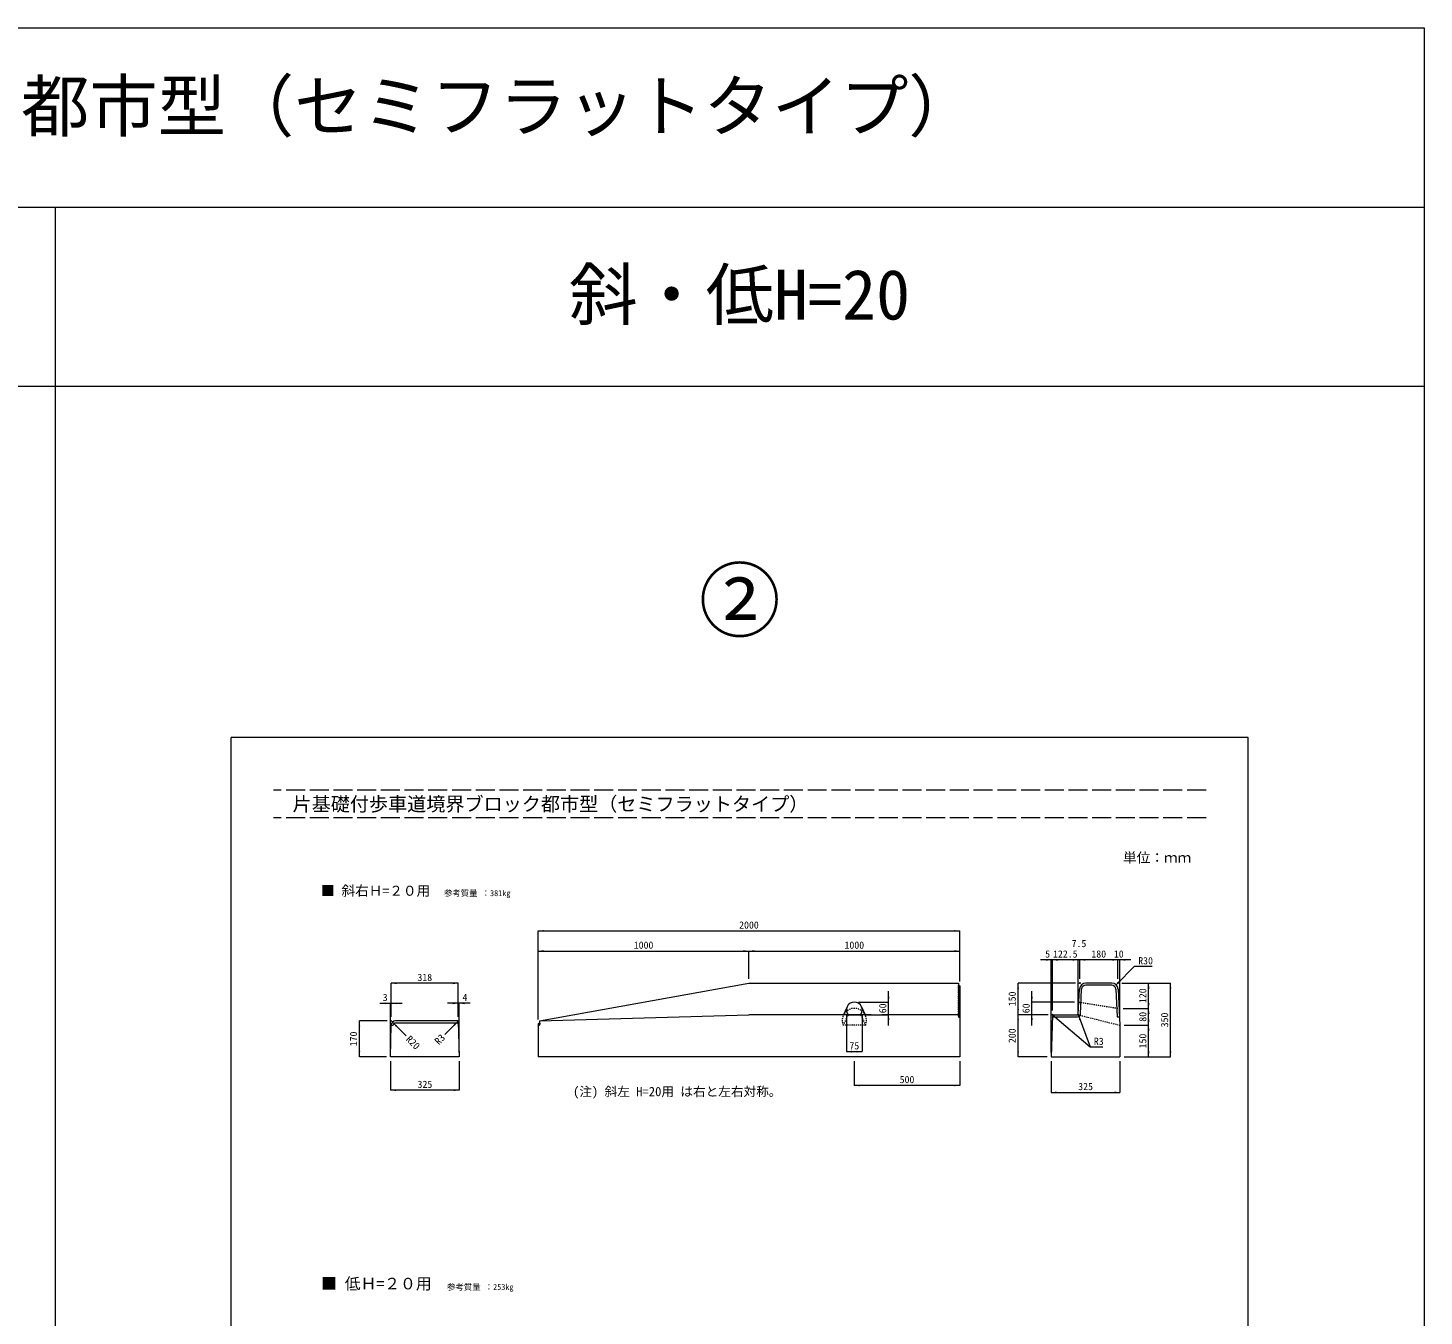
# Model space of a CAD drawing. Units: millimetres at full size; some dimension numbers follow another scale. Extents: x 15356 to 28345, y 158 to 12089.
# Drawn here: x 21721 to 28345, y 5975 to 12089 of the extents above; entities that cross this region are included whole.
import ezdxf
from ezdxf.enums import TextEntityAlignment as Align

# ---------------------------------------------------------------- set-up
doc = ezdxf.new("R2010")
doc.units = ezdxf.units.MM
doc.header["$LTSCALE"] = 15
doc.linetypes.add('DASHED', pattern=[7.5, 6, -1.5])
doc.linetypes.add('USER1', pattern=[0.675, 0.375, -0.3])
for name, color, linetype, lineweight in [('(0-0)', 7, 'Continuous', 13), ('0_2', 7, 'DASHED', 9), ('図枠', 1, 'Continuous', 13), ('寸法線', 7, 'Continuous', 9), ('本体', 2, 'Continuous', 20), ('枠', 5, 'Continuous', 5), ('補助線', 8, 'Continuous', 13)]:
    doc.layers.add(name, color=color, linetype=linetype, lineweight=lineweight)
doc.styles.add('ＭＳ ゴシック', font='')
doc.styles.get('ＭＳ ゴシック').set_extended_font_data('MS Gothic')

# ---------------------------------------------------------------- blocks, each defined once
blk = doc.blocks.new('filled_arrow')
at = {"color": 0, "linetype": 'Continuous', "lineweight": -2}
blk.add_solid([(7.5, 1.25), (0, 0), (7.5, -1.25)], dxfattribs=at)

msp = doc.modelspace()

# ---------------------------------------------------------------- linework, layer by layer
at = {"layer": '(0-0)', "color": 2}
msp.add_line((26701.15, 7405.76), (26698.65, 7405.76), dxfattribs=at)
at = {"layer": '0_2'}
for p, q in [((27310.43, 8470.43), (22885.43, 8470.43)), ((27310.43, 8340.43), (22885.43, 8340.43))]:
    msp.add_line(p, q, dxfattribs=at)
at = {"layer": '図枠'}
for p, q in [((15355.7, 12088.6), (28345.16, 12088.6)), ((28345.16, 12088.6), (28345.16, 158.32)), ((15355.7, 11238.6), (28345.16, 11238.6)), ((21850.43, 11238.6), (21850.43, 158.32)), ((15355.7, 10388.6), (21850.43, 10388.6)), ((21850.43, 10388.6), (28345.16, 10388.6))]:
    msp.add_line(p, q, dxfattribs=at)
at = {"layer": '寸法線'}
for p, q in [((24141.76, 7803.31), (26141.75, 7803.31)), ((24141.76, 7382.76), (24141.76, 7803.31)), ((26141.75, 7562.76), (26141.75, 7803.31)), ((24141.76, 7707.8), (25141.75, 7707.8)), ((24141.76, 7382.76), (24141.76, 7707.8)), ((25141.75, 7575.76), (25141.75, 7707.8)), ((25141.75, 7707.8), (26141.75, 7707.8)), ((25141.75, 7575.76), (25141.75, 7707.8)), ((26141.75, 7562.76), (26141.75, 7707.8)), ((26633.5, 7665.83), (26524.5, 7665.83)), ((26730, 7665.83), (26555.5, 7665.83)), ((26576.5, 7225.76), (26576.5, 7665.83)), ((26581.5, 7425.76), (26581.5, 7665.83)), ((26581.5, 7425.76), (26581.5, 7665.83)), ((26763.5, 7665.83), (26652, 7665.83)), ((26704, 7425.76), (26704, 7665.83)), ((26704, 7425.76), (26704, 7665.83)), ((26891.5, 7665.83), (26711.5, 7665.83)), ((26711.5, 7575.76), (26711.5, 7665.83)), ((26711.5, 7575.76), (26711.5, 7665.83)), ((26953.5, 7665.83), (26839.5, 7665.83)), ((26891.5, 7575.76), (26891.5, 7665.83)), ((26891.5, 7575.76), (26891.5, 7665.83)), ((26901.5, 7375.76), (26901.5, 7665.83)), ((23762.7, 7554.74), (23444.7, 7554.74)), ((23444.7, 7395.76), (23444.7, 7554.74)), ((23762.7, 7395.76), (23762.7, 7554.74)), ((26418.66, 7405.76), (26418.66, 7555.76)), ((26691.5, 7555.76), (26418.66, 7555.76)), ((26911.5, 7555.76), (27038.25, 7555.76)), ((26911.5, 7555.76), (27141.79, 7555.76)), ((27038.25, 7435.76), (27038.25, 7555.76)), ((27141.79, 7205.76), (27141.79, 7555.76)), ((25804.33, 7353.76), (25804.33, 7517.76)), ((26484.42, 7353.76), (26484.42, 7517.76)), ((23389.7, 7459.66), (23496.7, 7459.66)), ((23441.7, 7225.76), (23441.7, 7459.66)), ((23444.7, 7395.76), (23444.7, 7459.66)), ((23818.7, 7459.66), (23710.7, 7459.66)), ((23762.7, 7395.76), (23762.7, 7459.66)), ((23766.7, 7225.76), (23766.7, 7459.66)), ((25661.76, 7465.76), (25804.33, 7465.76)), ((26687, 7465.76), (26484.42, 7465.76)), ((26917.51, 7435.76), (27038.25, 7435.76)), ((26917.51, 7435.76), (27038.25, 7435.76)), ((27038.25, 7355.76), (27038.25, 7435.76)), ((23293.25, 7205.76), (23293.25, 7375.76)), ((23424.7, 7375.76), (23293.25, 7375.76)), ((23450.33, 7370.03), (23515.38, 7304.98)), ((23761.86, 7374.91), (23698.56, 7311.6)), ((25604.25, 7408.26), (25604.25, 7230.25)), ((25679.26, 7408.26), (25679.26, 7230.25)), ((25691.76, 7405.76), (25804.33, 7405.76)), ((26418.66, 7205.76), (26418.66, 7405.76)), ((26561.5, 7405.76), (26418.66, 7405.76)), ((26561.5, 7405.76), (26418.66, 7405.76)), ((26561.5, 7405.76), (26484.42, 7405.76)), ((26921.5, 7355.76), (27038.25, 7355.76)), ((26921.5, 7355.76), (27038.25, 7355.76)), ((27038.25, 7205.76), (27038.25, 7355.76)), ((25604.25, 7230.25), (25679.26, 7230.25)), ((23421.7, 7205.76), (23293.25, 7205.76)), ((23441.7, 7185.76), (23441.7, 7047.4)), ((23766.7, 7185.76), (23766.7, 7047.4)), ((25641.75, 7185.76), (25641.75, 7069.93)), ((26141.75, 7185.76), (26141.75, 7069.93)), ((26556.5, 7205.76), (26418.66, 7205.76)), ((26576.5, 7185.76), (26576.5, 7036.77)), ((26901.5, 7185.76), (26901.5, 7036.77)), ((26921.5, 7205.76), (27038.25, 7205.76)), ((26921.5, 7205.76), (27141.79, 7205.76)), ((23766.7, 7047.4), (23441.7, 7047.4)), ((26141.75, 7069.93), (25641.75, 7069.93)), ((26576.5, 7036.77), (26901.5, 7036.77))]:
    msp.add_line(p, q, dxfattribs=at)
for points in [[(26883.64, 7547.5), (26971.7, 7635.56), (26978.9, 7635.56), (27055.06, 7635.56)], [(26582.34, 7404.91), (26761.16, 7253.39), (26768.36, 7253.39), (26820.21, 7253.39)], [(26703.47, 7406.35), (26761.16, 7253.39), (26768.36, 7253.39), (26820.21, 7253.39)]]:
    msp.add_lwpolyline(points, dxfattribs=at)
at = {"layer": '本体'}
for p, q in [((24147.75, 7375.76), (25141.75, 7555.76)), ((25141.75, 7555.76), (26135.75, 7555.76)), ((26135.75, 7555.76), (26135.75, 7545.32)), ((26862.97, 7555.76), (26740.04, 7555.76)), ((26135.8, 7545.32), (26141.75, 7542.76)), ((26141.75, 7542.76), (26141.75, 7205.76)), ((26704.15, 7408.61), (26710.08, 7527.26)), ((26892.93, 7527.26), (26901.5, 7355.76)), ((23441.7, 7205.76), (23444.35, 7356.12)), ((23759.76, 7375.76), (23464.35, 7375.76)), ((23762.76, 7372.83), (23766.7, 7205.76)), ((24147.71, 7365.32), (24141.76, 7362.76)), ((24141.76, 7362.76), (24141.76, 7205.76)), ((24147.75, 7375.76), (24147.75, 7365.34)), ((26581.43, 7402.84), (26576.5, 7205.76)), ((26584.43, 7405.76), (26701.15, 7405.76)), ((26901.5, 7355.76), (26901.5, 7205.76)), ((23766.7, 7205.76), (23441.7, 7205.76)), ((26141.75, 7205.76), (24141.76, 7205.76)), ((26576.5, 7205.76), (26901.5, 7205.76))]:
    msp.add_line(p, q, dxfattribs=at)
at = {"layer": '本体', "color": 4, "linetype": 'USER1', "lineweight": 5}
for p, q in [((26135.75, 7555.76), (26134.75, 7545.76)), ((26134.75, 7545.76), (26135.8, 7545.32)), ((26134.75, 7545.76), (26134.75, 7395.76)), ((24148.75, 7365.76), (24147.71, 7365.32)), ((24147.75, 7375.76), (24148.75, 7365.76)), ((24148.75, 7355.76), (24147.75, 7355.33)), ((24148.75, 7365.76), (24148.75, 7355.76)), ((26134.75, 7395.76), (26135.75, 7395.33))]:
    msp.add_line(p, q, dxfattribs=at)
at = {"layer": '本体', "lineweight": 5}
for p, q in [((26135.75, 7545.32), (26135.75, 7395.33)), ((24147.75, 7355.33), (24141.76, 7352.76)), ((24147.75, 7365.34), (24147.75, 7355.33)), ((26135.75, 7395.33), (26141.75, 7392.76))]:
    msp.add_line(p, q, dxfattribs=at)
at = {"layer": '本体', "color": 4, "lineweight": 5}
for p, q in [((26714.13, 7408.11), (26720.07, 7526.76)), ((26862.97, 7545.76), (26740.04, 7545.76)), ((26882.94, 7526.76), (26889.49, 7395.76)), ((23444.34, 7355.76), (23454.34, 7355.76)), ((23454.34, 7355.76), (23454.35, 7355.94)), ((23759.77, 7365.76), (23464.35, 7365.76)), ((26584.18, 7395.76), (26701.15, 7395.76)), ((26889.49, 7395.76), (26899.51, 7395.76))]:
    msp.add_line(p, q, dxfattribs=at)
at = {"layer": '本体', "lineweight": 9}
for p, q in [((25607.38, 7443.26), (25589.05, 7401.26)), ((25676.12, 7443.26), (25694.46, 7401.26)), ((24147.75, 7375.76), (25141.75, 7405.76)), ((25721.63, 7405.76), (25141.75, 7405.76)), ((25611.75, 7405.76), (25671.76, 7405.76)), ((26135.75, 7405.76), (25772.2, 7405.76))]:
    msp.add_line(p, q, dxfattribs=at)
at = {"layer": '本体', "linetype": 'USER1', "lineweight": 9}
for p, q in [((26707, 7465.76), (26897.51, 7435.76)), ((25611.75, 7405.76), (25588.84, 7355.76)), ((25694.67, 7355.76), (25588.84, 7355.76)), ((25671.76, 7405.76), (25694.67, 7355.76)), ((26701.15, 7405.76), (26901.5, 7355.76))]:
    msp.add_line(p, q, dxfattribs=at)
at = {"layer": '本体'}
for centre, radius, start, end in [((26740.04, 7525.76), 30, 90, 177.13808), ((26862.97, 7525.76), 30, 2.86246, 90), ((23464.35, 7355.76), 20, 90, 178.989), ((23759.76, 7372.76), 3, 1.34789, 90), ((26584.43, 7402.76), 3, 90, 178.56789), ((26701.15, 7408.76), 3, 270, 357.13808)]:
    msp.add_arc(centre, radius, start, end, dxfattribs=at)
at = {"layer": '本体', "color": 4, "lineweight": 5}
for centre, radius, start, end in [((26740.04, 7525.76), 20, 90, 177.13785), ((26862.97, 7525.76), 20, 2.86273, 90), ((23464.35, 7355.76), 10, 90, 178.989), ((23759.77, 7362.76), 3, 1.43387, 90), ((26584.18, 7392.76), 3, 90, 178.56967), ((26701.15, 7408.76), 13, 270, 357.13901)]:
    msp.add_arc(centre, radius, start, end, dxfattribs=at)
at = {"layer": '本体', "linetype": 'USER1', "lineweight": 9}
msp.add_arc((25641.76, 7378.26), 57.5, 336.96643, 203.03357, dxfattribs=at)
at = {"layer": '本体', "lineweight": 9}
for start, end in [(350.79361, 189.20639), (189.20639, 216.86649), (323.13351, 350.79361)]:
    msp.add_arc((25641.76, 7428.26), 37.5, start, end, dxfattribs=at)
at = {"layer": '枠', "lineweight": 20}
for p, q in [((27510.43, 8720.43), (22685.43, 8720.43)), ((22685.43, 1720.43), (22685.43, 8720.43)), ((27510.43, 1720.43), (27510.43, 8720.43))]:
    msp.add_line(p, q, dxfattribs=at)
at = {"layer": '補助線'}
for centre in [(26711.5, 7555.76), (26891.5, 7555.76), (23444.7, 7375.76), (23762.7, 7375.76), (26581.5, 7405.76), (26704, 7405.76)]:
    msp.add_circle(centre, 2, dxfattribs=at)

# ---------------------------------------------------------------- block references
at = {"layer": '寸法線', "xscale": 3.47, "yscale": 3.47}
for p in [(24141.76, 7803.31), (24141.76, 7707.8), (25141.75, 7707.8), (26581.5, 7665.83), (26711.5, 7665.83), (26711.5, 7665.83), (26901.5, 7665.83), (23444.7, 7554.74), (23444.7, 7459.66), (23766.7, 7459.66), (25604.25, 7230.25), (23441.7, 7047.4), (25641.75, 7069.93), (26576.5, 7036.77)]:
    msp.add_blockref('filled_arrow', p, dxfattribs=at)
for p, rotation in [((26141.75, 7803.31), 180), ((25141.75, 7707.8), 180), ((26141.75, 7707.8), 180), ((26576.5, 7665.83), 180), ((26704, 7665.83), 180), ((26891.5, 7665.83), 180), ((26891.5, 7665.83), 180), ((23762.7, 7554.74), 180), ((26418.66, 7555.76), 270), ((26883.64, 7547.5), 45), ((27038.25, 7555.76), 270), ((27141.79, 7555.76), 270), ((25804.33, 7465.76), 90), ((26484.42, 7465.76), 90), ((23441.7, 7459.66), 180), ((23762.7, 7459.66), 180), ((26418.66, 7405.76), 90), ((27038.25, 7435.76), 90), ((27038.25, 7435.76), 270), ((23293.25, 7375.76), 270), ((23450.33, 7370.03), 315), ((23761.86, 7374.91), 225), ((25804.33, 7405.76), 270), ((26418.66, 7405.76), 270), ((26484.42, 7405.76), 270), ((26582.34, 7404.91), 319.7), ((26703.47, 7406.35), 290.7), ((27038.25, 7355.76), 90), ((27038.25, 7355.76), 270), ((23293.25, 7205.76), 90), ((25679.26, 7230.25), 180), ((26418.66, 7205.76), 90), ((27038.25, 7205.76), 90), ((27141.79, 7205.76), 90), ((23766.7, 7047.4), 180), ((26141.75, 7069.93), 180), ((26901.5, 7036.77), 180)]:
    msp.add_blockref('filled_arrow', p, dxfattribs=dict(at, rotation=rotation))

# ---------------------------------------------------------------- texts
at = {"layer": '(0-0)', "style": 'ＭＳ ゴシック'}
for s, height, p in [('■ 斜右Ｈ=２０用', 47.47, (23111.43, 7956.02)), ('参考質量 ：381kg', 28.48, (23694.42, 7959.66)), ('(注) 斜左 H=20用 は右と左右対称。', 43.99, (24306.88, 7005.84)), ('■ 低Ｈ=２０用', 54.99, (23111.43, 6085.56)), ('参考質量 ：253kg', 28.48, (23709.1, 6090.64))]:
    msp.add_text(s, height=height, dxfattribs=at).set_placement(p, align=Align.BOTTOM_LEFT)
at = {"layer": '0_2', "style": 'ＭＳ ゴシック'}
for s, p in [('片基礎付歩車道境界ブロック都市型（セミフラットタイプ）', (21850.43, 11527.8)), ('斜・低H=20', (25097.8, 10633.34))]:
    msp.add_text(s, height=237.4, dxfattribs=at).set_placement(p, align=Align.BOTTOM_CENTER)
at = {"layer": '0_2', "color": 1, "style": 'ＭＳ ゴシック'}
msp.add_text('②', height=284.8, dxfattribs=at).set_placement((25097.93, 9143.98), align=Align.BOTTOM_CENTER)
at = {"layer": '0_2', "style": 'ＭＳ ゴシック'}
msp.add_text('\u3000片基礎付歩車道境界ブロック都市型（セミフラットタイプ）', height=66.46, dxfattribs=at).set_placement((22885.43, 8405.43), align=Align.MIDDLE_LEFT)
msp.add_text('単位：ｍｍ', height=47.47, dxfattribs=at).set_placement((27078.75, 8151.16), align=Align.MIDDLE_CENTER)
at = {"layer": '寸法線', "style": 'ＭＳ ゴシック'}
for s, p in [('2000', (25141.75, 7831.31)), ('1000', (24641.75, 7735.8)), ('1000', (25641.75, 7735.8)), ('7.5', (26707.75, 7743.52)), ('5', (26559.02, 7693.83)), ('122.5', (26642.75, 7693.83)), ('180', (26801.5, 7693.83)), ('10', (26896.5, 7693.83)), ('318', (23603.7, 7582.74)), ('3', (23415.66, 7487.66)), ('4', (23794.19, 7487.66)), ('75', (25641.76, 7258.25)), ('325', (23604.2, 7075.4)), ('500', (25891.75, 7097.93)), ('325', (26739, 7064.77))]:
    msp.add_text(s, height=34.18, dxfattribs=at).set_placement(p, align=Align.MIDDLE_CENTER)
for s, p in [('R30', (26988.9, 7678.76)), ('R3', (26778.36, 7296.59)), ('R3', (26778.36, 7296.59))]:
    msp.add_text(s, height=34.18, dxfattribs=at).set_placement(p, align=Align.TOP_LEFT)
for s, p in [('150', (26390.66, 7480.76)), ('120', (27010.25, 7495.76)), ('60', (25776.33, 7435.76)), ('60', (26456.42, 7435.76)), ('80', (27010.25, 7395.76)), ('350', (27113.79, 7380.76)), ('170', (23265.25, 7290.76)), ('200', (26390.66, 7305.76)), ('150', (27010.25, 7280.76))]:
    msp.add_text(s, height=34.18, rotation=90, dxfattribs=at).set_placement(p, align=Align.MIDDLE_CENTER)
msp.add_text('R20', height=34.18, rotation=315, dxfattribs=at).set_placement((23535.18, 7310.63), align=Align.TOP_LEFT)
msp.add_text('R3', height=34.18, rotation=45, dxfattribs=at).set_placement((23678.76, 7317.26), align=Align.TOP_RIGHT)

doc.saveas('drawing.dxf')
